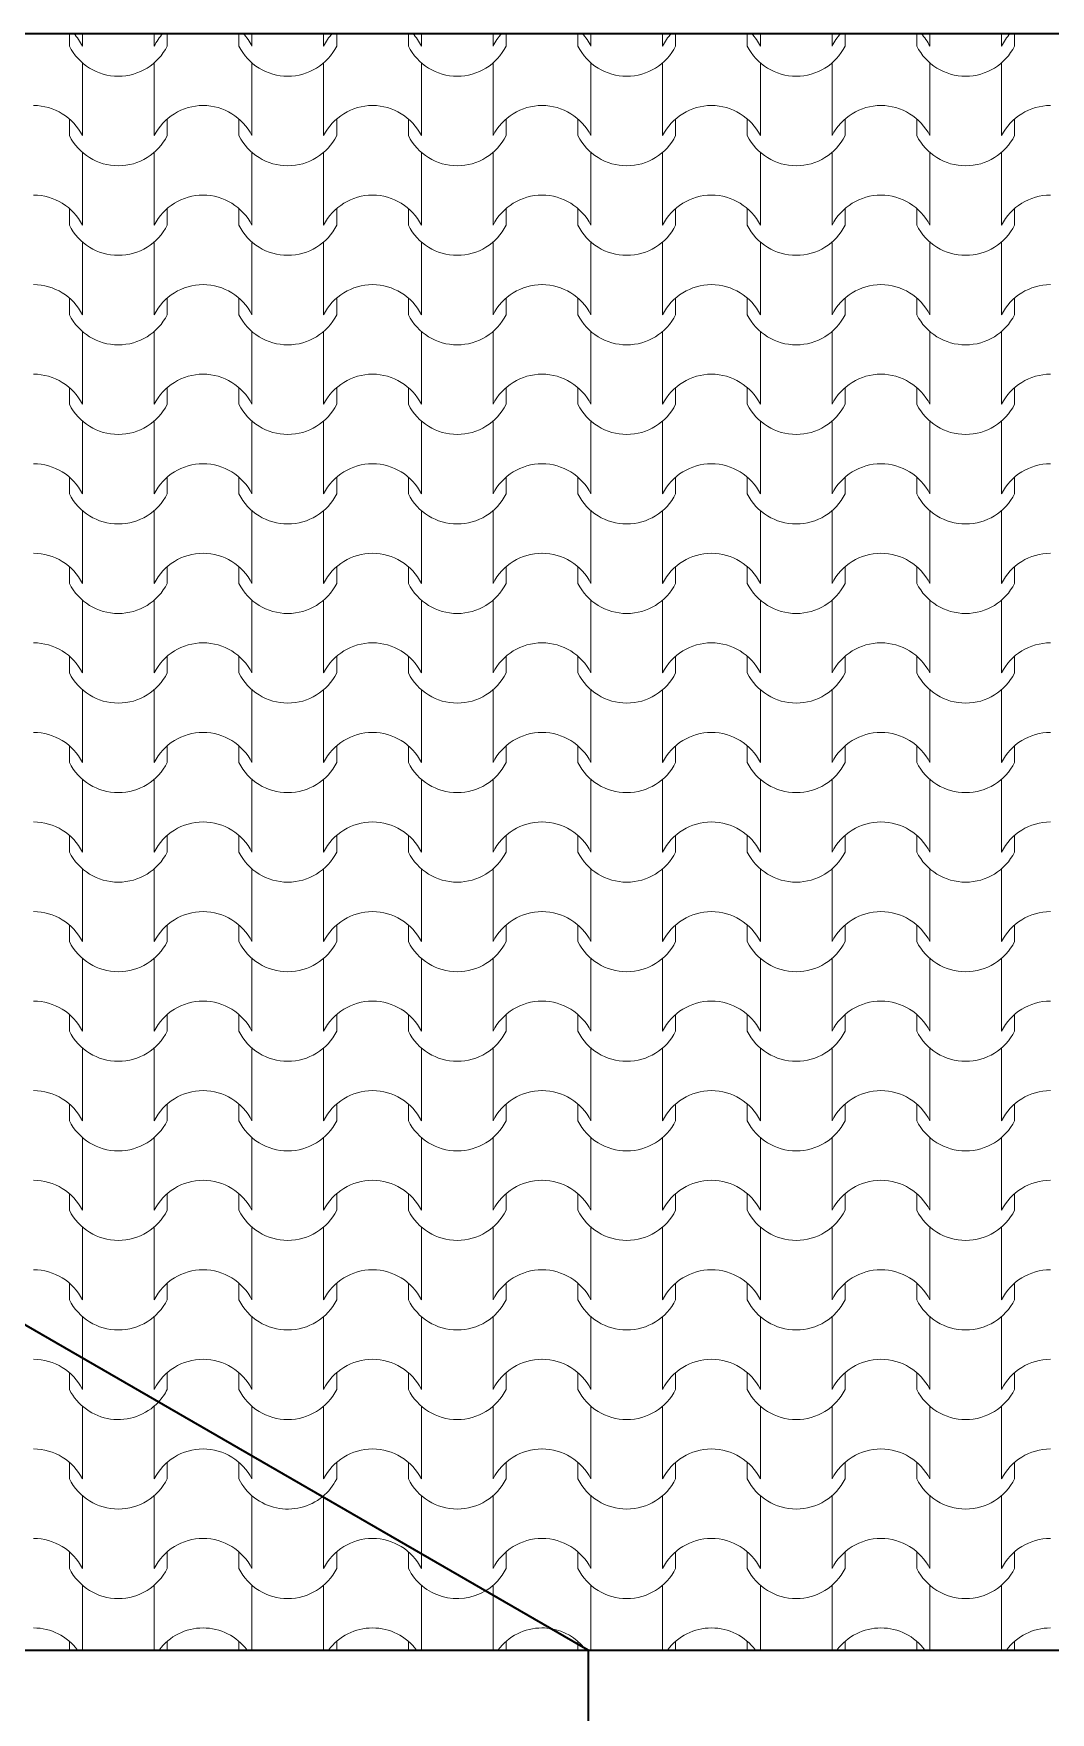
# Model space of a CAD drawing. Header units: millimetres. Extents: x 102766 to 172228, y -127504 to -81044.
# Drawn here: x 112370 to 114076, y -100577 to -97758 of the extents above; entities that cross this region are included whole.
import ezdxf

# ---------------------------------------------------------------- set-up
doc = ezdxf.new("R2010")
doc.units = ezdxf.units.MM
doc.header["$MEASUREMENT"] = 0
doc.layers.add('2D Drafting - General_Pen_No__105', color=7, linetype='Continuous', lineweight=13, true_color=0xcae6ff)
doc.layers.add('2D Drafting - General_Pen_No__82', color=7, linetype='Continuous', lineweight=20, true_color=0xaaaaaa)
doc.layers.add('Shell - Roof_Pen_No__21', color=7, linetype='Continuous', lineweight=35)

# ---------------------------------------------------------------- blocks, each defined once
blk = doc.blocks.new('*X2')
at = {"layer": '2D Drafting - General_Pen_No__82', "linetype": 'Continuous'}
for p, q in [((112451.7, -99982), (112451.7, -100034.5)), ((112429.7, -100006.4), (112429.7, -100034.5)), ((112451.7, -100062.9), (112451.7, -100123.8)), ((112572, -100062.9), (112572, -100123.8)), ((112451.7, -100123.8), (112451.7, -100184.8)), ((112572, -100123.8), (112572, -100184.8)), ((112429.7, -100156.8), (112429.7, -100184.8)), ((112594, -100156.8), (112594, -100184.8)), ((112714.2, -100156.8), (112714.2, -100184.8)), ((112736.2, -100146.3), (112736.2, -100184.8)), ((112451.7, -100213.2), (112451.7, -100274.2)), ((112572, -100213.2), (112572, -100274.2)), ((112736.2, -100213.2), (112736.2, -100274.2)), ((112856.4, -100215.7), (112856.4, -100274.2)), ((112451.7, -100274.2), (112451.7, -100335.1)), ((112572, -100274.2), (112572, -100335.1)), ((112736.2, -100274.2), (112736.2, -100335.1)), ((112856.4, -100274.2), (112856.4, -100335.1)), ((112429.7, -100307.1), (112429.7, -100335.1)), ((112594, -100307.1), (112594, -100335.1)), ((112714.2, -100307.1), (112714.2, -100335.1)), ((112878.4, -100307.1), (112878.4, -100335.1)), ((112998.7, -100307.1), (112998.7, -100335.1)), ((113020.7, -100310.5), (113020.7, -100335.1)), ((112451.7, -100363.5), (112451.7, -100424.5)), ((112572, -100363.5), (112572, -100424.5)), ((112736.2, -100363.5), (112736.2, -100424.5)), ((112856.4, -100363.5), (112856.4, -100424.5)), ((113020.7, -100363.5), (113020.7, -100424.5)), ((113140.9, -100379.9), (113140.9, -100424.5)), ((112451.7, -100424.5), (112451.7, -100472.1)), ((112572, -100424.5), (112572, -100472.1)), ((112736.2, -100424.5), (112736.2, -100472.1)), ((112856.4, -100424.5), (112856.4, -100472.1)), ((113020.7, -100424.5), (113020.7, -100472.1)), ((113140.9, -100424.5), (113140.9, -100472.1)), ((112429.7, -100457.4), (112429.7, -100472.1)), ((112594, -100457.4), (112594, -100472.1)), ((112714.2, -100457.4), (112714.2, -100472.1)), ((112878.4, -100457.4), (112878.4, -100472.1)), ((112998.7, -100457.4), (112998.7, -100472.1)), ((113162.9, -100457.4), (113162.9, -100472.1)), ((113283.2, -100462), (113283.2, -100472.1))]:
    blk.add_line(p, q, dxfattribs=at)
for centre, radius, start, end in [((112369.3, -100076.4), 92.5, 26.9885, 89.8295), ((112511.8, -99993.2), 91.9, 206.7044, 317.1771), ((112369.3, -100226.8), 92.5, 26.9885, 89.8295), ((112654.4, -100226.8), 92.5, 90.1705, 153.0115), ((112653.8, -100226.8), 92.5, 26.9885, 89.8295), ((112511.8, -100143.5), 91.9, 206.7044, 333.2956), ((112796.3, -100143.5), 91.9, 206.7044, 309.3311), ((112369.3, -100377.1), 92.5, 26.9885, 89.8295), ((112654.4, -100377.1), 92.5, 90.1705, 153.0115), ((112653.8, -100377.1), 92.5, 26.9885, 89.8295), ((112938.8, -100377.1), 92.5, 90.1705, 153.0115), ((112938.3, -100377.1), 92.5, 26.9885, 89.8295), ((112511.8, -100293.8), 91.9, 206.7044, 333.2956), ((112796.3, -100293.8), 91.9, 206.7044, 333.2956), ((113080.8, -100293.8), 91.9, 206.7044, 301.0533), ((112369.3, -100527.4), 92.5, 36.7452, 89.8295), ((112654.4, -100527.4), 92.5, 90.1705, 143.2548), ((112653.8, -100527.4), 92.5, 36.7452, 89.8295), ((112938.8, -100527.4), 92.5, 90.1705, 143.2548), ((112938.3, -100527.4), 92.5, 36.7452, 89.8295), ((113223.3, -100527.4), 92.5, 90.1705, 143.2548), ((113222.8, -100527.4), 92.5, 80.097, 89.8295), ((113222.8, -100527.4), 92.5, 36.7452, 39.903)]:
    blk.add_arc(centre, radius, start, end, dxfattribs=at)
blk = doc.blocks.new('Fill_1')
at = {"layer": '2D Drafting - General_Pen_No__105', "linetype": 'Continuous'}
for p, q in [((113300.6, -100472.1), (110450.8, -98826.8)), ((107601, -100472.1), (113300.6, -100472.1))]:
    blk.add_line(p, q, dxfattribs=at)
at = {"layer": '2D Drafting - General_Pen_No__82', "linetype": 'Continuous'}
blk.add_blockref('*X2', (0, 0), dxfattribs=at)
blk = doc.blocks.new('*X4')
at = {"layer": '2D Drafting - General_Pen_No__82', "linetype": 'Continuous'}
for p, q in [((112429.7, -97758.4), (112429.7, -97779.4)), ((112451.7, -97758.4), (112451.7, -97779.4)), ((112572, -97758.4), (112572, -97779.4)), ((112594, -97758.4), (112594, -97779.4)), ((112714.2, -97758.4), (112714.2, -97779.4)), ((112736.2, -97758.4), (112736.2, -97779.4)), ((112856.4, -97758.4), (112856.4, -97779.4)), ((112878.4, -97758.4), (112878.4, -97779.4)), ((112998.7, -97758.4), (112998.7, -97779.4)), ((113020.7, -97758.4), (113020.7, -97779.4)), ((113140.9, -97758.4), (113140.9, -97779.4)), ((113162.9, -97758.4), (113162.9, -97779.4)), ((113283.2, -97758.4), (113283.2, -97779.4)), ((113305.2, -97758.4), (113305.2, -97779.4)), ((113425.4, -97758.4), (113425.4, -97779.4)), ((113447.4, -97758.4), (113447.4, -97779.4)), ((113567.6, -97758.4), (113567.6, -97779.4)), ((113589.6, -97758.4), (113589.6, -97779.4)), ((113709.9, -97758.4), (113709.9, -97779.4)), ((113731.9, -97758.4), (113731.9, -97779.4)), ((113852.1, -97758.4), (113852.1, -97779.4)), ((113874.1, -97758.4), (113874.1, -97779.4)), ((113994.4, -97758.4), (113994.4, -97779.4)), ((114016.4, -97758.4), (114016.4, -97779.4)), ((112451.7, -97807.8), (112451.7, -97868.8)), ((112572, -97807.8), (112572, -97868.8)), ((112736.2, -97807.8), (112736.2, -97868.8)), ((112856.4, -97807.8), (112856.4, -97868.8)), ((113020.7, -97807.8), (113020.7, -97868.8)), ((113140.9, -97807.8), (113140.9, -97868.8)), ((113305.2, -97807.8), (113305.2, -97868.8)), ((113425.4, -97807.8), (113425.4, -97868.8)), ((113589.6, -97807.8), (113589.6, -97868.8)), ((113709.9, -97807.8), (113709.9, -97868.8)), ((113874.1, -97807.8), (113874.1, -97868.8)), ((113994.4, -97807.8), (113994.4, -97868.8)), ((112451.7, -97868.8), (112451.7, -97929.8)), ((112572, -97868.8), (112572, -97929.8)), ((112736.2, -97868.8), (112736.2, -97929.8)), ((112856.4, -97868.8), (112856.4, -97929.8)), ((113020.7, -97868.8), (113020.7, -97929.8)), ((113140.9, -97868.8), (113140.9, -97929.8)), ((113305.2, -97868.8), (113305.2, -97929.8)), ((113425.4, -97868.8), (113425.4, -97929.8)), ((113589.6, -97868.8), (113589.6, -97929.8)), ((113709.9, -97868.8), (113709.9, -97929.8)), ((113874.1, -97868.8), (113874.1, -97929.8)), ((113994.4, -97868.8), (113994.4, -97929.8)), ((112429.7, -97901.7), (112429.7, -97929.8)), ((112594, -97901.7), (112594, -97929.8)), ((112714.2, -97901.7), (112714.2, -97929.8)), ((112878.4, -97901.7), (112878.4, -97929.8)), ((112998.7, -97901.7), (112998.7, -97929.8)), ((113162.9, -97901.7), (113162.9, -97929.8)), ((113283.2, -97901.7), (113283.2, -97929.8)), ((113447.4, -97901.7), (113447.4, -97929.8)), ((113567.6, -97901.7), (113567.6, -97929.8)), ((113731.9, -97901.7), (113731.9, -97929.8)), ((113852.1, -97901.7), (113852.1, -97929.8)), ((114016.4, -97901.7), (114016.4, -97929.8)), ((112451.7, -97958.2), (112451.7, -98019.1)), ((112572, -97958.2), (112572, -98019.1)), ((112736.2, -97958.2), (112736.2, -98019.1)), ((112856.4, -97958.2), (112856.4, -98019.1)), ((113020.7, -97958.2), (113020.7, -98019.1)), ((113140.9, -97958.2), (113140.9, -98019.1)), ((113305.2, -97958.2), (113305.2, -98019.1)), ((113425.4, -97958.2), (113425.4, -98019.1)), ((113589.6, -97958.2), (113589.6, -98019.1)), ((113709.9, -97958.2), (113709.9, -98019.1)), ((113874.1, -97958.2), (113874.1, -98019.1)), ((113994.4, -97958.2), (113994.4, -98019.1)), ((112451.7, -98019.1), (112451.7, -98080.1)), ((112572, -98019.1), (112572, -98080.1)), ((112736.2, -98019.1), (112736.2, -98080.1)), ((112856.4, -98019.1), (112856.4, -98080.1)), ((113020.7, -98019.1), (113020.7, -98080.1)), ((113140.9, -98019.1), (113140.9, -98080.1)), ((113305.2, -98019.1), (113305.2, -98080.1)), ((113425.4, -98019.1), (113425.4, -98080.1)), ((113589.6, -98019.1), (113589.6, -98080.1)), ((113709.9, -98019.1), (113709.9, -98080.1)), ((113874.1, -98019.1), (113874.1, -98080.1)), ((113994.4, -98019.1), (113994.4, -98080.1)), ((112429.7, -98052.1), (112429.7, -98080.1)), ((112594, -98052.1), (112594, -98080.1)), ((112714.2, -98052.1), (112714.2, -98080.1)), ((112878.4, -98052.1), (112878.4, -98080.1)), ((112998.7, -98052.1), (112998.7, -98080.1)), ((113162.9, -98052.1), (113162.9, -98080.1)), ((113283.2, -98052.1), (113283.2, -98080.1)), ((113447.4, -98052.1), (113447.4, -98080.1)), ((113567.6, -98052.1), (113567.6, -98080.1)), ((113731.9, -98052.1), (113731.9, -98080.1)), ((113852.1, -98052.1), (113852.1, -98080.1)), ((114016.4, -98052.1), (114016.4, -98080.1)), ((112451.7, -98108.5), (112451.7, -98169.5)), ((112572, -98108.5), (112572, -98169.5)), ((112736.2, -98108.5), (112736.2, -98169.5)), ((112856.4, -98108.5), (112856.4, -98169.5)), ((113020.7, -98108.5), (113020.7, -98169.5)), ((113140.9, -98108.5), (113140.9, -98169.5)), ((113305.2, -98108.5), (113305.2, -98169.5)), ((113425.4, -98108.5), (113425.4, -98169.5)), ((113589.6, -98108.5), (113589.6, -98169.5)), ((113709.9, -98108.5), (113709.9, -98169.5)), ((113874.1, -98108.5), (113874.1, -98169.5)), ((113994.4, -98108.5), (113994.4, -98169.5)), ((112451.7, -98169.5), (112451.7, -98230.4)), ((112572, -98169.5), (112572, -98230.4)), ((112736.2, -98169.5), (112736.2, -98230.4)), ((112856.4, -98169.5), (112856.4, -98230.4)), ((113020.7, -98169.5), (113020.7, -98230.4)), ((113140.9, -98169.5), (113140.9, -98230.4)), ((113305.2, -98169.5), (113305.2, -98230.4)), ((113425.4, -98169.5), (113425.4, -98230.4)), ((113589.6, -98169.5), (113589.6, -98230.4)), ((113709.9, -98169.5), (113709.9, -98230.4)), ((113874.1, -98169.5), (113874.1, -98230.4)), ((113994.4, -98169.5), (113994.4, -98230.4)), ((112429.7, -98202.4), (112429.7, -98230.4)), ((112594, -98202.4), (112594, -98230.4)), ((112714.2, -98202.4), (112714.2, -98230.4)), ((112878.4, -98202.4), (112878.4, -98230.4)), ((112998.7, -98202.4), (112998.7, -98230.4)), ((113162.9, -98202.4), (113162.9, -98230.4)), ((113283.2, -98202.4), (113283.2, -98230.4)), ((113447.4, -98202.4), (113447.4, -98230.4)), ((113567.6, -98202.4), (113567.6, -98230.4)), ((113731.9, -98202.4), (113731.9, -98230.4)), ((113852.1, -98202.4), (113852.1, -98230.4)), ((114016.4, -98202.4), (114016.4, -98230.4)), ((112451.7, -98258.8), (112451.7, -98319.8)), ((112572, -98258.8), (112572, -98319.8)), ((112736.2, -98258.8), (112736.2, -98319.8)), ((112856.4, -98258.8), (112856.4, -98319.8)), ((113020.7, -98258.8), (113020.7, -98319.8)), ((113140.9, -98258.8), (113140.9, -98319.8)), ((113305.2, -98258.8), (113305.2, -98319.8)), ((113425.4, -98258.8), (113425.4, -98319.8)), ((113589.6, -98258.8), (113589.6, -98319.8)), ((113709.9, -98258.8), (113709.9, -98319.8)), ((113874.1, -98258.8), (113874.1, -98319.8)), ((113994.4, -98258.8), (113994.4, -98319.8)), ((112451.7, -98319.8), (112451.7, -98380.8)), ((112572, -98319.8), (112572, -98380.8)), ((112736.2, -98319.8), (112736.2, -98380.8)), ((112856.4, -98319.8), (112856.4, -98380.8)), ((113020.7, -98319.8), (113020.7, -98380.8)), ((113140.9, -98319.8), (113140.9, -98380.8)), ((113305.2, -98319.8), (113305.2, -98380.8)), ((113425.4, -98319.8), (113425.4, -98380.8)), ((113589.6, -98319.8), (113589.6, -98380.8)), ((113709.9, -98319.8), (113709.9, -98380.8)), ((113874.1, -98319.8), (113874.1, -98380.8)), ((113994.4, -98319.8), (113994.4, -98380.8)), ((112429.7, -98352.7), (112429.7, -98380.8)), ((112594, -98352.7), (112594, -98380.8)), ((112714.2, -98352.7), (112714.2, -98380.8)), ((112878.4, -98352.7), (112878.4, -98380.8)), ((112998.7, -98352.7), (112998.7, -98380.8)), ((113162.9, -98352.7), (113162.9, -98380.8)), ((113283.2, -98352.7), (113283.2, -98380.8)), ((113447.4, -98352.7), (113447.4, -98380.8)), ((113567.6, -98352.7), (113567.6, -98380.8)), ((113731.9, -98352.7), (113731.9, -98380.8)), ((113852.1, -98352.7), (113852.1, -98380.8)), ((114016.4, -98352.7), (114016.4, -98380.8)), ((112451.7, -98409.2), (112451.7, -98470.1)), ((112572, -98409.2), (112572, -98470.1)), ((112736.2, -98409.2), (112736.2, -98470.1)), ((112856.4, -98409.2), (112856.4, -98470.1)), ((113020.7, -98409.2), (113020.7, -98470.1)), ((113140.9, -98409.2), (113140.9, -98470.1)), ((113305.2, -98409.2), (113305.2, -98470.1)), ((113425.4, -98409.2), (113425.4, -98470.1)), ((113589.6, -98409.2), (113589.6, -98470.1)), ((113709.9, -98409.2), (113709.9, -98470.1)), ((113874.1, -98409.2), (113874.1, -98470.1)), ((113994.4, -98409.2), (113994.4, -98470.1)), ((112451.7, -98470.1), (112451.7, -98531.1)), ((112572, -98470.1), (112572, -98531.1)), ((112736.2, -98470.1), (112736.2, -98531.1)), ((112856.4, -98470.1), (112856.4, -98531.1)), ((113020.7, -98470.1), (113020.7, -98531.1)), ((113140.9, -98470.1), (113140.9, -98531.1)), ((113305.2, -98470.1), (113305.2, -98531.1)), ((113425.4, -98470.1), (113425.4, -98531.1)), ((113589.6, -98470.1), (113589.6, -98531.1)), ((113709.9, -98470.1), (113709.9, -98531.1)), ((113874.1, -98470.1), (113874.1, -98531.1)), ((113994.4, -98470.1), (113994.4, -98531.1)), ((112429.7, -98503.1), (112429.7, -98531.1)), ((112594, -98503.1), (112594, -98531.1)), ((112714.2, -98503.1), (112714.2, -98531.1)), ((112878.4, -98503.1), (112878.4, -98531.1)), ((112998.7, -98503.1), (112998.7, -98531.1)), ((113162.9, -98503.1), (113162.9, -98531.1)), ((113283.2, -98503.1), (113283.2, -98531.1)), ((113447.4, -98503.1), (113447.4, -98531.1)), ((113567.6, -98503.1), (113567.6, -98531.1)), ((113731.9, -98503.1), (113731.9, -98531.1)), ((113852.1, -98503.1), (113852.1, -98531.1)), ((114016.4, -98503.1), (114016.4, -98531.1)), ((112451.7, -98559.5), (112451.7, -98620.5)), ((112572, -98559.5), (112572, -98620.5)), ((112736.2, -98559.5), (112736.2, -98620.5)), ((112856.4, -98559.5), (112856.4, -98620.5)), ((113020.7, -98559.5), (113020.7, -98620.5)), ((113140.9, -98559.5), (113140.9, -98620.5)), ((113305.2, -98559.5), (113305.2, -98620.5)), ((113425.4, -98559.5), (113425.4, -98620.5)), ((113589.6, -98559.5), (113589.6, -98620.5)), ((113709.9, -98559.5), (113709.9, -98620.5)), ((113874.1, -98559.5), (113874.1, -98620.5)), ((113994.4, -98559.5), (113994.4, -98620.5)), ((112451.7, -98620.5), (112451.7, -98681.4)), ((112572, -98620.5), (112572, -98681.4)), ((112736.2, -98620.5), (112736.2, -98681.4)), ((112856.4, -98620.5), (112856.4, -98681.4)), ((113020.7, -98620.5), (113020.7, -98681.4)), ((113140.9, -98620.5), (113140.9, -98681.4)), ((113305.2, -98620.5), (113305.2, -98681.4)), ((113425.4, -98620.5), (113425.4, -98681.4)), ((113589.6, -98620.5), (113589.6, -98681.4)), ((113709.9, -98620.5), (113709.9, -98681.4)), ((113874.1, -98620.5), (113874.1, -98681.4)), ((113994.4, -98620.5), (113994.4, -98681.4)), ((112429.7, -98653.4), (112429.7, -98681.4)), ((112594, -98653.4), (112594, -98681.4)), ((112714.2, -98653.4), (112714.2, -98681.4)), ((112878.4, -98653.4), (112878.4, -98681.4)), ((112998.7, -98653.4), (112998.7, -98681.4)), ((113162.9, -98653.4), (113162.9, -98681.4)), ((113283.2, -98653.4), (113283.2, -98681.4)), ((113447.4, -98653.4), (113447.4, -98681.4)), ((113567.6, -98653.4), (113567.6, -98681.4)), ((113731.9, -98653.4), (113731.9, -98681.4)), ((113852.1, -98653.4), (113852.1, -98681.4)), ((114016.4, -98653.4), (114016.4, -98681.4)), ((112451.7, -98709.8), (112451.7, -98770.8)), ((112572, -98709.8), (112572, -98770.8)), ((112736.2, -98709.8), (112736.2, -98770.8)), ((112856.4, -98709.8), (112856.4, -98770.8)), ((113020.7, -98709.8), (113020.7, -98770.8)), ((113140.9, -98709.8), (113140.9, -98770.8)), ((113305.2, -98709.8), (113305.2, -98770.8)), ((113425.4, -98709.8), (113425.4, -98770.8)), ((113589.6, -98709.8), (113589.6, -98770.8)), ((113709.9, -98709.8), (113709.9, -98770.8)), ((113874.1, -98709.8), (113874.1, -98770.8)), ((113994.4, -98709.8), (113994.4, -98770.8)), ((112451.7, -98770.8), (112451.7, -98831.8)), ((112572, -98770.8), (112572, -98831.8)), ((112736.2, -98770.8), (112736.2, -98831.8)), ((112856.4, -98770.8), (112856.4, -98831.8)), ((113020.7, -98770.8), (113020.7, -98831.8)), ((113140.9, -98770.8), (113140.9, -98831.8)), ((113305.2, -98770.8), (113305.2, -98831.8)), ((113425.4, -98770.8), (113425.4, -98831.8)), ((113589.6, -98770.8), (113589.6, -98831.8)), ((113709.9, -98770.8), (113709.9, -98831.8)), ((113874.1, -98770.8), (113874.1, -98831.8)), ((113994.4, -98770.8), (113994.4, -98831.8)), ((112429.7, -98803.8), (112429.7, -98831.8)), ((112594, -98803.8), (112594, -98831.8)), ((112714.2, -98803.8), (112714.2, -98831.8)), ((112878.4, -98803.8), (112878.4, -98831.8)), ((112998.7, -98803.8), (112998.7, -98831.8)), ((113162.9, -98803.8), (113162.9, -98831.8)), ((113283.2, -98803.8), (113283.2, -98831.8)), ((113447.4, -98803.8), (113447.4, -98831.8)), ((113567.6, -98803.8), (113567.6, -98831.8)), ((113731.9, -98803.8), (113731.9, -98831.8)), ((113852.1, -98803.8), (113852.1, -98831.8)), ((114016.4, -98803.8), (114016.4, -98831.8)), ((112451.7, -98860.2), (112451.7, -98921.1)), ((112572, -98860.2), (112572, -98921.1)), ((112736.2, -98860.2), (112736.2, -98921.1)), ((112856.4, -98860.2), (112856.4, -98921.1)), ((113020.7, -98860.2), (113020.7, -98921.1)), ((113140.9, -98860.2), (113140.9, -98921.1)), ((113305.2, -98860.2), (113305.2, -98921.1)), ((113425.4, -98860.2), (113425.4, -98921.1)), ((113589.6, -98860.2), (113589.6, -98921.1)), ((113709.9, -98860.2), (113709.9, -98921.1)), ((113874.1, -98860.2), (113874.1, -98921.1)), ((113994.4, -98860.2), (113994.4, -98921.1)), ((112451.7, -98921.1), (112451.7, -98982.1)), ((112572, -98921.1), (112572, -98982.1)), ((112736.2, -98921.1), (112736.2, -98982.1)), ((112856.4, -98921.1), (112856.4, -98982.1)), ((113020.7, -98921.1), (113020.7, -98982.1)), ((113140.9, -98921.1), (113140.9, -98982.1)), ((113305.2, -98921.1), (113305.2, -98982.1)), ((113425.4, -98921.1), (113425.4, -98982.1)), ((113589.6, -98921.1), (113589.6, -98982.1)), ((113709.9, -98921.1), (113709.9, -98982.1)), ((113874.1, -98921.1), (113874.1, -98982.1)), ((113994.4, -98921.1), (113994.4, -98982.1)), ((112429.7, -98954.1), (112429.7, -98982.1)), ((112594, -98954.1), (112594, -98982.1)), ((112714.2, -98954.1), (112714.2, -98982.1)), ((112878.4, -98954.1), (112878.4, -98982.1)), ((112998.7, -98954.1), (112998.7, -98982.1)), ((113162.9, -98954.1), (113162.9, -98982.1)), ((113283.2, -98954.1), (113283.2, -98982.1)), ((113447.4, -98954.1), (113447.4, -98982.1)), ((113567.6, -98954.1), (113567.6, -98982.1)), ((113731.9, -98954.1), (113731.9, -98982.1)), ((113852.1, -98954.1), (113852.1, -98982.1)), ((114016.4, -98954.1), (114016.4, -98982.1)), ((112451.7, -99010.5), (112451.7, -99071.5)), ((112572, -99010.5), (112572, -99071.5)), ((112736.2, -99010.5), (112736.2, -99071.5)), ((112856.4, -99010.5), (112856.4, -99071.5)), ((113020.7, -99010.5), (113020.7, -99071.5)), ((113140.9, -99010.5), (113140.9, -99071.5)), ((113305.2, -99010.5), (113305.2, -99071.5)), ((113425.4, -99010.5), (113425.4, -99071.5)), ((113589.6, -99010.5), (113589.6, -99071.5)), ((113709.9, -99010.5), (113709.9, -99071.5)), ((113874.1, -99010.5), (113874.1, -99071.5)), ((113994.4, -99010.5), (113994.4, -99071.5)), ((112451.7, -99071.5), (112451.7, -99132.5)), ((112572, -99071.5), (112572, -99132.5)), ((112736.2, -99071.5), (112736.2, -99132.5)), ((112856.4, -99071.5), (112856.4, -99132.5)), ((113020.7, -99071.5), (113020.7, -99132.5)), ((113140.9, -99071.5), (113140.9, -99132.5)), ((113305.2, -99071.5), (113305.2, -99132.5)), ((113425.4, -99071.5), (113425.4, -99132.5)), ((113589.6, -99071.5), (113589.6, -99132.5)), ((113709.9, -99071.5), (113709.9, -99132.5)), ((113874.1, -99071.5), (113874.1, -99132.5)), ((113994.4, -99071.5), (113994.4, -99132.5)), ((112429.7, -99104.4), (112429.7, -99132.5)), ((112594, -99104.4), (112594, -99132.5)), ((112714.2, -99104.4), (112714.2, -99132.5)), ((112878.4, -99104.4), (112878.4, -99132.5)), ((112998.7, -99104.4), (112998.7, -99132.5)), ((113162.9, -99104.4), (113162.9, -99132.5)), ((113283.2, -99104.4), (113283.2, -99132.5)), ((113447.4, -99104.4), (113447.4, -99132.5)), ((113567.6, -99104.4), (113567.6, -99132.5)), ((113731.9, -99104.4), (113731.9, -99132.5)), ((113852.1, -99104.4), (113852.1, -99132.5)), ((114016.4, -99104.4), (114016.4, -99132.5)), ((112451.7, -99160.9), (112451.7, -99221.8)), ((112572, -99160.9), (112572, -99221.8)), ((112736.2, -99160.9), (112736.2, -99221.8)), ((112856.4, -99160.9), (112856.4, -99221.8)), ((113020.7, -99160.9), (113020.7, -99221.8)), ((113140.9, -99160.9), (113140.9, -99221.8)), ((113305.2, -99160.9), (113305.2, -99221.8)), ((113425.4, -99160.9), (113425.4, -99221.8)), ((113589.6, -99160.9), (113589.6, -99221.8)), ((113709.9, -99160.9), (113709.9, -99221.8)), ((113874.1, -99160.9), (113874.1, -99221.8)), ((113994.4, -99160.9), (113994.4, -99221.8)), ((112451.7, -99221.8), (112451.7, -99282.8)), ((112572, -99221.8), (112572, -99282.8)), ((112736.2, -99221.8), (112736.2, -99282.8)), ((112856.4, -99221.8), (112856.4, -99282.8)), ((113020.7, -99221.8), (113020.7, -99282.8)), ((113140.9, -99221.8), (113140.9, -99282.8)), ((113305.2, -99221.8), (113305.2, -99282.8)), ((113425.4, -99221.8), (113425.4, -99282.8)), ((113589.6, -99221.8), (113589.6, -99282.8)), ((113709.9, -99221.8), (113709.9, -99282.8)), ((113874.1, -99221.8), (113874.1, -99282.8)), ((113994.4, -99221.8), (113994.4, -99282.8)), ((112429.7, -99254.8), (112429.7, -99282.8)), ((112594, -99254.8), (112594, -99282.8)), ((112714.2, -99254.8), (112714.2, -99282.8)), ((112878.4, -99254.8), (112878.4, -99282.8)), ((112998.7, -99254.8), (112998.7, -99282.8)), ((113162.9, -99254.8), (113162.9, -99282.8)), ((113283.2, -99254.8), (113283.2, -99282.8)), ((113447.4, -99254.8), (113447.4, -99282.8)), ((113567.6, -99254.8), (113567.6, -99282.8)), ((113731.9, -99254.8), (113731.9, -99282.8)), ((113852.1, -99254.8), (113852.1, -99282.8)), ((114016.4, -99254.8), (114016.4, -99282.8)), ((112451.7, -99311.2), (112451.7, -99372.2)), ((112572, -99311.2), (112572, -99372.2)), ((112736.2, -99311.2), (112736.2, -99372.2)), ((112856.4, -99311.2), (112856.4, -99372.2)), ((113020.7, -99311.2), (113020.7, -99372.2)), ((113140.9, -99311.2), (113140.9, -99372.2)), ((113305.2, -99311.2), (113305.2, -99372.2)), ((113425.4, -99311.2), (113425.4, -99372.2)), ((113589.6, -99311.2), (113589.6, -99372.2)), ((113709.9, -99311.2), (113709.9, -99372.2)), ((113874.1, -99311.2), (113874.1, -99372.2)), ((113994.4, -99311.2), (113994.4, -99372.2)), ((112451.7, -99372.2), (112451.7, -99433.1)), ((112572, -99372.2), (112572, -99433.1)), ((112736.2, -99372.2), (112736.2, -99433.1)), ((112856.4, -99372.2), (112856.4, -99433.1)), ((113020.7, -99372.2), (113020.7, -99433.1)), ((113140.9, -99372.2), (113140.9, -99433.1)), ((113305.2, -99372.2), (113305.2, -99433.1)), ((113425.4, -99372.2), (113425.4, -99433.1)), ((113589.6, -99372.2), (113589.6, -99433.1)), ((113709.9, -99372.2), (113709.9, -99433.1)), ((113874.1, -99372.2), (113874.1, -99433.1)), ((113994.4, -99372.2), (113994.4, -99433.1)), ((112429.7, -99405.1), (112429.7, -99433.1)), ((112594, -99405.1), (112594, -99433.1)), ((112714.2, -99405.1), (112714.2, -99433.1)), ((112878.4, -99405.1), (112878.4, -99433.1)), ((112998.7, -99405.1), (112998.7, -99433.1)), ((113162.9, -99405.1), (113162.9, -99433.1)), ((113283.2, -99405.1), (113283.2, -99433.1)), ((113447.4, -99405.1), (113447.4, -99433.1)), ((113567.6, -99405.1), (113567.6, -99433.1)), ((113731.9, -99405.1), (113731.9, -99433.1)), ((113852.1, -99405.1), (113852.1, -99433.1)), ((114016.4, -99405.1), (114016.4, -99433.1)), ((112451.7, -99461.5), (112451.7, -99522.5)), ((112572, -99461.5), (112572, -99522.5)), ((112736.2, -99461.5), (112736.2, -99522.5)), ((112856.4, -99461.5), (112856.4, -99522.5)), ((113020.7, -99461.5), (113020.7, -99522.5)), ((113140.9, -99461.5), (113140.9, -99522.5)), ((113305.2, -99461.5), (113305.2, -99522.5)), ((113425.4, -99461.5), (113425.4, -99522.5)), ((113589.6, -99461.5), (113589.6, -99522.5)), ((113709.9, -99461.5), (113709.9, -99522.5)), ((113874.1, -99461.5), (113874.1, -99522.5)), ((113994.4, -99461.5), (113994.4, -99522.5)), ((112451.7, -99522.5), (112451.7, -99583.5)), ((112572, -99522.5), (112572, -99583.5)), ((112736.2, -99522.5), (112736.2, -99583.5)), ((112856.4, -99522.5), (112856.4, -99583.5)), ((113020.7, -99522.5), (113020.7, -99583.5)), ((113140.9, -99522.5), (113140.9, -99583.5)), ((113305.2, -99522.5), (113305.2, -99583.5)), ((113425.4, -99522.5), (113425.4, -99583.5)), ((113589.6, -99522.5), (113589.6, -99583.5)), ((113709.9, -99522.5), (113709.9, -99583.5)), ((113874.1, -99522.5), (113874.1, -99583.5)), ((113994.4, -99522.5), (113994.4, -99583.5)), ((112429.7, -99555.4), (112429.7, -99583.5)), ((112594, -99555.4), (112594, -99583.5)), ((112714.2, -99555.4), (112714.2, -99583.5)), ((112878.4, -99555.4), (112878.4, -99583.5)), ((112998.7, -99555.4), (112998.7, -99583.5)), ((113162.9, -99555.4), (113162.9, -99583.5)), ((113283.2, -99555.4), (113283.2, -99583.5)), ((113447.4, -99555.4), (113447.4, -99583.5)), ((113567.6, -99555.4), (113567.6, -99583.5)), ((113731.9, -99555.4), (113731.9, -99583.5)), ((113852.1, -99555.4), (113852.1, -99583.5)), ((114016.4, -99555.4), (114016.4, -99583.5)), ((112451.7, -99611.9), (112451.7, -99672.8)), ((112572, -99611.9), (112572, -99672.8)), ((112736.2, -99611.9), (112736.2, -99672.8)), ((112856.4, -99611.9), (112856.4, -99672.8)), ((113020.7, -99611.9), (113020.7, -99672.8)), ((113140.9, -99611.9), (113140.9, -99672.8)), ((113305.2, -99611.9), (113305.2, -99672.8)), ((113425.4, -99611.9), (113425.4, -99672.8)), ((113589.6, -99611.9), (113589.6, -99672.8)), ((113709.9, -99611.9), (113709.9, -99672.8)), ((113874.1, -99611.9), (113874.1, -99672.8)), ((113994.4, -99611.9), (113994.4, -99672.8)), ((112451.7, -99672.8), (112451.7, -99733.8)), ((112572, -99672.8), (112572, -99733.8)), ((112736.2, -99672.8), (112736.2, -99733.8)), ((112856.4, -99672.8), (112856.4, -99733.8)), ((113020.7, -99672.8), (113020.7, -99733.8)), ((113140.9, -99672.8), (113140.9, -99733.8)), ((113305.2, -99672.8), (113305.2, -99733.8)), ((113425.4, -99672.8), (113425.4, -99733.8)), ((113589.6, -99672.8), (113589.6, -99733.8)), ((113709.9, -99672.8), (113709.9, -99733.8)), ((113874.1, -99672.8), (113874.1, -99733.8)), ((113994.4, -99672.8), (113994.4, -99733.8)), ((112429.7, -99705.8), (112429.7, -99733.8)), ((112594, -99705.8), (112594, -99733.8)), ((112714.2, -99705.8), (112714.2, -99733.8)), ((112878.4, -99705.8), (112878.4, -99733.8)), ((112998.7, -99705.8), (112998.7, -99733.8)), ((113162.9, -99705.8), (113162.9, -99733.8)), ((113283.2, -99705.8), (113283.2, -99733.8)), ((113447.4, -99705.8), (113447.4, -99733.8)), ((113567.6, -99705.8), (113567.6, -99733.8)), ((113731.9, -99705.8), (113731.9, -99733.8)), ((113852.1, -99705.8), (113852.1, -99733.8)), ((114016.4, -99705.8), (114016.4, -99733.8)), ((112451.7, -99762.2), (112451.7, -99823.2)), ((112572, -99762.2), (112572, -99823.2)), ((112736.2, -99762.2), (112736.2, -99823.2)), ((112856.4, -99762.2), (112856.4, -99823.2)), ((113020.7, -99762.2), (113020.7, -99823.2)), ((113140.9, -99762.2), (113140.9, -99823.2)), ((113305.2, -99762.2), (113305.2, -99823.2)), ((113425.4, -99762.2), (113425.4, -99823.2)), ((113589.6, -99762.2), (113589.6, -99823.2)), ((113709.9, -99762.2), (113709.9, -99823.2)), ((113874.1, -99762.2), (113874.1, -99823.2)), ((113994.4, -99762.2), (113994.4, -99823.2)), ((112451.7, -99823.2), (112451.7, -99884.1)), ((112572, -99823.2), (112572, -99884.1)), ((112736.2, -99823.2), (112736.2, -99884.1)), ((112856.4, -99823.2), (112856.4, -99884.1)), ((113020.7, -99823.2), (113020.7, -99884.1)), ((113140.9, -99823.2), (113140.9, -99884.1)), ((113305.2, -99823.2), (113305.2, -99884.1)), ((113425.4, -99823.2), (113425.4, -99884.1)), ((113589.6, -99823.2), (113589.6, -99884.1)), ((113709.9, -99823.2), (113709.9, -99884.1)), ((113874.1, -99823.2), (113874.1, -99884.1)), ((113994.4, -99823.2), (113994.4, -99884.1)), ((112429.7, -99856.1), (112429.7, -99884.1)), ((112594, -99856.1), (112594, -99884.1)), ((112714.2, -99856.1), (112714.2, -99884.1)), ((112878.4, -99856.1), (112878.4, -99884.1)), ((112998.7, -99856.1), (112998.7, -99884.1)), ((113162.9, -99856.1), (113162.9, -99884.1)), ((113283.2, -99856.1), (113283.2, -99884.1)), ((113447.4, -99856.1), (113447.4, -99884.1)), ((113567.6, -99856.1), (113567.6, -99884.1)), ((113731.9, -99856.1), (113731.9, -99884.1)), ((113852.1, -99856.1), (113852.1, -99884.1)), ((114016.4, -99856.1), (114016.4, -99884.1)), ((112451.7, -99912.5), (112451.7, -99973.5)), ((112572, -99912.5), (112572, -99973.5)), ((112736.2, -99912.5), (112736.2, -99973.5)), ((112856.4, -99912.5), (112856.4, -99973.5)), ((113020.7, -99912.5), (113020.7, -99973.5)), ((113140.9, -99912.5), (113140.9, -99973.5)), ((113305.2, -99912.5), (113305.2, -99973.5)), ((113425.4, -99912.5), (113425.4, -99973.5)), ((113589.6, -99912.5), (113589.6, -99973.5)), ((113709.9, -99912.5), (113709.9, -99973.5)), ((113874.1, -99912.5), (113874.1, -99973.5)), ((113994.4, -99912.5), (113994.4, -99973.5)), ((112451.7, -99973.5), (112451.7, -99982)), ((112572, -99973.5), (112572, -100034.5)), ((112736.2, -99973.5), (112736.2, -100034.5)), ((112856.4, -99973.5), (112856.4, -100034.5)), ((113020.7, -99973.5), (113020.7, -100034.5)), ((113140.9, -99973.5), (113140.9, -100034.5)), ((113305.2, -99973.5), (113305.2, -100034.5)), ((113425.4, -99973.5), (113425.4, -100034.5)), ((113589.6, -99973.5), (113589.6, -100034.5)), ((113709.9, -99973.5), (113709.9, -100034.5)), ((113874.1, -99973.5), (113874.1, -100034.5)), ((113994.4, -99973.5), (113994.4, -100034.5)), ((112594, -100006.4), (112594, -100034.5)), ((112714.2, -100006.4), (112714.2, -100034.5)), ((112878.4, -100006.4), (112878.4, -100034.5)), ((112998.7, -100006.4), (112998.7, -100034.5)), ((113162.9, -100006.4), (113162.9, -100034.5)), ((113283.2, -100006.4), (113283.2, -100034.5)), ((113447.4, -100006.4), (113447.4, -100034.5)), ((113567.6, -100006.4), (113567.6, -100034.5)), ((113731.9, -100006.4), (113731.9, -100034.5)), ((113852.1, -100006.4), (113852.1, -100034.5)), ((114016.4, -100006.4), (114016.4, -100034.5)), ((112736.2, -100062.9), (112736.2, -100123.8)), ((112856.4, -100062.9), (112856.4, -100123.8)), ((113020.7, -100062.9), (113020.7, -100123.8)), ((113140.9, -100062.9), (113140.9, -100123.8)), ((113305.2, -100062.9), (113305.2, -100123.8)), ((113425.4, -100062.9), (113425.4, -100123.8)), ((113589.6, -100062.9), (113589.6, -100123.8)), ((113709.9, -100062.9), (113709.9, -100123.8)), ((113874.1, -100062.9), (113874.1, -100123.8)), ((113994.4, -100062.9), (113994.4, -100123.8)), ((112736.2, -100123.8), (112736.2, -100146.3)), ((112856.4, -100123.8), (112856.4, -100184.8)), ((113020.7, -100123.8), (113020.7, -100184.8)), ((113140.9, -100123.8), (113140.9, -100184.8)), ((113305.2, -100123.8), (113305.2, -100184.8)), ((113425.4, -100123.8), (113425.4, -100184.8)), ((113589.6, -100123.8), (113589.6, -100184.8)), ((113709.9, -100123.8), (113709.9, -100184.8)), ((113874.1, -100123.8), (113874.1, -100184.8)), ((113994.4, -100123.8), (113994.4, -100184.8)), ((112878.4, -100156.8), (112878.4, -100184.8)), ((112998.7, -100156.8), (112998.7, -100184.8)), ((113162.9, -100156.8), (113162.9, -100184.8)), ((113283.2, -100156.8), (113283.2, -100184.8)), ((113447.4, -100156.8), (113447.4, -100184.8)), ((113567.6, -100156.8), (113567.6, -100184.8)), ((113731.9, -100156.8), (113731.9, -100184.8)), ((113852.1, -100156.8), (113852.1, -100184.8)), ((114016.4, -100156.8), (114016.4, -100184.8)), ((112856.4, -100213.2), (112856.4, -100215.7)), ((113020.7, -100213.2), (113020.7, -100274.2)), ((113140.9, -100213.2), (113140.9, -100274.2)), ((113305.2, -100213.2), (113305.2, -100274.2)), ((113425.4, -100213.2), (113425.4, -100274.2)), ((113589.6, -100213.2), (113589.6, -100274.2)), ((113709.9, -100213.2), (113709.9, -100274.2)), ((113874.1, -100213.2), (113874.1, -100274.2)), ((113994.4, -100213.2), (113994.4, -100274.2)), ((113020.7, -100274.2), (113020.7, -100310.5)), ((113140.9, -100274.2), (113140.9, -100335.1)), ((113305.2, -100274.2), (113305.2, -100335.1)), ((113425.4, -100274.2), (113425.4, -100335.1)), ((113589.6, -100274.2), (113589.6, -100335.1)), ((113709.9, -100274.2), (113709.9, -100335.1)), ((113874.1, -100274.2), (113874.1, -100335.1)), ((113994.4, -100274.2), (113994.4, -100335.1)), ((113162.9, -100307.1), (113162.9, -100335.1)), ((113283.2, -100307.1), (113283.2, -100335.1)), ((113447.4, -100307.1), (113447.4, -100335.1)), ((113567.6, -100307.1), (113567.6, -100335.1)), ((113731.9, -100307.1), (113731.9, -100335.1)), ((113852.1, -100307.1), (113852.1, -100335.1)), ((114016.4, -100307.1), (114016.4, -100335.1)), ((113140.9, -100363.5), (113140.9, -100379.9)), ((113305.2, -100363.5), (113305.2, -100424.5)), ((113425.4, -100363.5), (113425.4, -100424.5)), ((113589.6, -100363.5), (113589.6, -100424.5)), ((113709.9, -100363.5), (113709.9, -100424.5)), ((113874.1, -100363.5), (113874.1, -100424.5)), ((113994.4, -100363.5), (113994.4, -100424.5)), ((113305.2, -100424.5), (113305.2, -100472.1)), ((113425.4, -100424.5), (113425.4, -100472.1)), ((113589.6, -100424.5), (113589.6, -100472.1)), ((113709.9, -100424.5), (113709.9, -100472.1)), ((113874.1, -100424.5), (113874.1, -100472.1)), ((113994.4, -100424.5), (113994.4, -100472.1)), ((113283.2, -100457.4), (113283.2, -100462)), ((113447.4, -100457.4), (113447.4, -100472.1)), ((113567.6, -100457.4), (113567.6, -100472.1)), ((113731.9, -100457.4), (113731.9, -100472.1)), ((113852.1, -100457.4), (113852.1, -100472.1)), ((114016.4, -100457.4), (114016.4, -100472.1))]:
    blk.add_line(p, q, dxfattribs=at)
for centre, radius, start, end in [((112369.3, -97821.4), 92.5, 26.9885, 42.9115), ((112654.4, -97821.4), 92.5, 137.0885, 153.0115), ((112653.8, -97821.4), 92.5, 26.9885, 42.9115), ((112938.8, -97821.4), 92.5, 137.0885, 153.0115), ((112938.3, -97821.4), 92.5, 26.9885, 42.9115), ((113223.3, -97821.4), 92.5, 137.0885, 153.0115), ((113222.8, -97821.4), 92.5, 26.9885, 42.9115), ((113507.8, -97821.4), 92.5, 137.0885, 153.0115), ((113507.2, -97821.4), 92.5, 26.9885, 42.9115), ((113792.3, -97821.4), 92.5, 137.0885, 153.0115), ((113791.7, -97821.4), 92.5, 26.9885, 42.9115), ((114076.8, -97821.4), 92.5, 137.0885, 153.0115), ((112511.8, -97738.1), 91.9, 206.7044, 333.2956), ((112796.3, -97738.1), 91.9, 206.7044, 333.2956), ((113080.8, -97738.1), 91.9, 206.7044, 333.2956), ((113365.3, -97738.1), 91.9, 206.7044, 333.2956), ((113649.8, -97738.1), 91.9, 206.7044, 333.2956), ((113934.2, -97738.1), 91.9, 206.7044, 333.2956), ((112369.3, -97971.7), 92.5, 26.9885, 89.8295), ((112654.4, -97971.7), 92.5, 90.1705, 153.0115), ((112653.8, -97971.7), 92.5, 26.9885, 89.8295), ((112938.8, -97971.7), 92.5, 90.1705, 153.0115), ((112938.3, -97971.7), 92.5, 26.9885, 89.8295), ((113223.3, -97971.7), 92.5, 90.1705, 153.0115), ((113222.8, -97971.7), 92.5, 26.9885, 89.8295), ((113507.8, -97971.7), 92.5, 90.1705, 153.0115), ((113507.2, -97971.7), 92.5, 26.9885, 89.8295), ((113792.3, -97971.7), 92.5, 90.1705, 153.0115), ((113791.7, -97971.7), 92.5, 26.9885, 89.8295), ((114076.8, -97971.7), 92.5, 90.1705, 153.0115), ((112511.8, -97888.5), 91.9, 206.7044, 333.2956), ((112796.3, -97888.5), 91.9, 206.7044, 333.2956), ((113080.8, -97888.5), 91.9, 206.7044, 333.2956), ((113365.3, -97888.5), 91.9, 206.7044, 333.2956), ((113649.8, -97888.5), 91.9, 206.7044, 333.2956), ((113934.2, -97888.5), 91.9, 206.7044, 333.2956), ((112369.3, -98122.1), 92.5, 26.9885, 89.8295), ((112654.4, -98122.1), 92.5, 90.1705, 153.0115), ((112653.8, -98122.1), 92.5, 26.9885, 89.8295), ((112938.8, -98122.1), 92.5, 90.1705, 153.0115), ((112938.3, -98122.1), 92.5, 26.9885, 89.8295), ((113223.3, -98122.1), 92.5, 90.1705, 153.0115), ((113222.8, -98122.1), 92.5, 26.9885, 89.8295), ((113507.8, -98122.1), 92.5, 90.1705, 153.0115), ((113507.2, -98122.1), 92.5, 26.9885, 89.8295), ((113792.3, -98122.1), 92.5, 90.1705, 153.0115), ((113791.7, -98122.1), 92.5, 26.9885, 89.8295), ((114076.8, -98122.1), 92.5, 90.1705, 153.0115), ((112511.8, -98038.8), 91.9, 206.7044, 333.2956), ((112796.3, -98038.8), 91.9, 206.7044, 333.2956), ((113080.8, -98038.8), 91.9, 206.7044, 333.2956), ((113365.3, -98038.8), 91.9, 206.7044, 333.2956), ((113649.8, -98038.8), 91.9, 206.7044, 333.2956), ((113934.2, -98038.8), 91.9, 206.7044, 333.2956), ((112369.3, -98272.4), 92.5, 26.9885, 89.8295), ((112654.4, -98272.4), 92.5, 90.1705, 153.0115), ((112653.8, -98272.4), 92.5, 26.9885, 89.8295), ((112938.8, -98272.4), 92.5, 90.1705, 153.0115), ((112938.3, -98272.4), 92.5, 26.9885, 89.8295), ((113223.3, -98272.4), 92.5, 90.1705, 153.0115), ((113222.8, -98272.4), 92.5, 26.9885, 89.8295), ((113507.8, -98272.4), 92.5, 90.1705, 153.0115), ((113507.2, -98272.4), 92.5, 26.9885, 89.8295), ((113792.3, -98272.4), 92.5, 90.1705, 153.0115), ((113791.7, -98272.4), 92.5, 26.9885, 89.8295), ((114076.8, -98272.4), 92.5, 90.1705, 153.0115), ((112511.8, -98189.1), 91.9, 206.7044, 333.2956), ((112796.3, -98189.1), 91.9, 206.7044, 333.2956), ((113080.8, -98189.1), 91.9, 206.7044, 333.2956), ((113365.3, -98189.1), 91.9, 206.7044, 333.2956), ((113649.8, -98189.1), 91.9, 206.7044, 333.2956), ((113934.2, -98189.1), 91.9, 206.7044, 333.2956), ((112369.3, -98422.7), 92.5, 26.9885, 89.8295), ((112654.4, -98422.7), 92.5, 90.1705, 153.0115), ((112653.8, -98422.7), 92.5, 26.9885, 89.8295), ((112938.8, -98422.7), 92.5, 90.1705, 153.0115), ((112938.3, -98422.7), 92.5, 26.9885, 89.8295), ((113223.3, -98422.7), 92.5, 90.1705, 153.0115), ((113222.8, -98422.7), 92.5, 26.9885, 89.8295), ((113507.8, -98422.7), 92.5, 90.1705, 153.0115), ((113507.2, -98422.7), 92.5, 26.9885, 89.8295), ((113792.3, -98422.7), 92.5, 90.1705, 153.0115), ((113791.7, -98422.7), 92.5, 26.9885, 89.8295), ((114076.8, -98422.7), 92.5, 90.1705, 153.0115), ((112511.8, -98339.5), 91.9, 206.7044, 333.2956), ((112796.3, -98339.5), 91.9, 206.7044, 333.2956), ((113080.8, -98339.5), 91.9, 206.7044, 333.2956), ((113365.3, -98339.5), 91.9, 206.7044, 333.2956), ((113649.8, -98339.5), 91.9, 206.7044, 333.2956), ((113934.2, -98339.5), 91.9, 206.7044, 333.2956), ((112369.3, -98573.1), 92.5, 26.9885, 89.8295), ((112654.4, -98573.1), 92.5, 90.1705, 153.0115), ((112653.8, -98573.1), 92.5, 26.9885, 89.8295), ((112938.8, -98573.1), 92.5, 90.1705, 153.0115), ((112938.3, -98573.1), 92.5, 26.9885, 89.8295), ((113223.3, -98573.1), 92.5, 90.1705, 153.0115), ((113222.8, -98573.1), 92.5, 26.9885, 89.8295), ((113507.8, -98573.1), 92.5, 90.1705, 153.0115), ((113507.2, -98573.1), 92.5, 26.9885, 89.8295), ((113792.3, -98573.1), 92.5, 90.1705, 153.0115), ((113791.7, -98573.1), 92.5, 26.9885, 89.8295), ((114076.8, -98573.1), 92.5, 90.1705, 153.0115), ((112511.8, -98489.8), 91.9, 206.7044, 333.2956), ((112796.3, -98489.8), 91.9, 206.7044, 333.2956), ((113080.8, -98489.8), 91.9, 206.7044, 333.2956), ((113365.3, -98489.8), 91.9, 206.7044, 333.2956), ((113649.8, -98489.8), 91.9, 206.7044, 333.2956), ((113934.2, -98489.8), 91.9, 206.7044, 333.2956), ((112369.3, -98723.4), 92.5, 26.9885, 89.8295), ((112654.4, -98723.4), 92.5, 90.1705, 153.0115), ((112653.8, -98723.4), 92.5, 26.9885, 89.8295), ((112938.8, -98723.4), 92.5, 90.1705, 153.0115), ((112938.3, -98723.4), 92.5, 26.9885, 89.8295), ((113223.3, -98723.4), 92.5, 90.1705, 153.0115), ((113222.8, -98723.4), 92.5, 26.9885, 89.8295), ((113507.8, -98723.4), 92.5, 90.1705, 153.0115), ((113507.2, -98723.4), 92.5, 26.9885, 89.8295), ((113792.3, -98723.4), 92.5, 90.1705, 153.0115), ((113791.7, -98723.4), 92.5, 26.9885, 89.8295), ((114076.8, -98723.4), 92.5, 90.1705, 153.0115), ((112511.8, -98640.1), 91.9, 206.7044, 333.2956), ((112796.3, -98640.1), 91.9, 206.7044, 333.2956), ((113080.8, -98640.1), 91.9, 206.7044, 333.2956), ((113365.3, -98640.1), 91.9, 206.7044, 333.2956), ((113649.8, -98640.1), 91.9, 206.7044, 333.2956), ((113934.2, -98640.1), 91.9, 206.7044, 333.2956), ((112369.3, -98873.7), 92.5, 26.9885, 89.8295), ((112654.4, -98873.7), 92.5, 90.1705, 153.0115), ((112653.8, -98873.7), 92.5, 26.9885, 89.8295), ((112938.8, -98873.7), 92.5, 90.1705, 153.0115), ((112938.3, -98873.7), 92.5, 26.9885, 89.8295), ((113223.3, -98873.7), 92.5, 90.1705, 153.0115), ((113222.8, -98873.7), 92.5, 26.9885, 89.8295), ((113507.8, -98873.7), 92.5, 90.1705, 153.0115), ((113507.2, -98873.7), 92.5, 26.9885, 89.8295), ((113792.3, -98873.7), 92.5, 90.1705, 153.0115), ((113791.7, -98873.7), 92.5, 26.9885, 89.8295), ((114076.8, -98873.7), 92.5, 90.1705, 153.0115), ((112511.8, -98790.5), 91.9, 206.7044, 333.2956), ((112796.3, -98790.5), 91.9, 206.7044, 333.2956), ((113080.8, -98790.5), 91.9, 206.7044, 333.2956), ((113365.3, -98790.5), 91.9, 206.7044, 333.2956), ((113649.8, -98790.5), 91.9, 206.7044, 333.2956), ((113934.2, -98790.5), 91.9, 206.7044, 333.2956), ((112369.3, -99024.1), 92.5, 26.9885, 89.8295), ((112654.4, -99024.1), 92.5, 90.1705, 153.0115), ((112653.8, -99024.1), 92.5, 26.9885, 89.8295), ((112938.8, -99024.1), 92.5, 90.1705, 153.0115), ((112938.3, -99024.1), 92.5, 26.9885, 89.8295), ((113223.3, -99024.1), 92.5, 90.1705, 153.0115), ((113222.8, -99024.1), 92.5, 26.9885, 89.8295), ((113507.8, -99024.1), 92.5, 90.1705, 153.0115), ((113507.2, -99024.1), 92.5, 26.9885, 89.8295), ((113792.3, -99024.1), 92.5, 90.1705, 153.0115), ((113791.7, -99024.1), 92.5, 26.9885, 89.8295), ((114076.8, -99024.1), 92.5, 90.1705, 153.0115), ((112511.8, -98940.8), 91.9, 206.7044, 333.2956), ((112796.3, -98940.8), 91.9, 206.7044, 333.2956), ((113080.8, -98940.8), 91.9, 206.7044, 333.2956), ((113365.3, -98940.8), 91.9, 206.7044, 333.2956), ((113649.8, -98940.8), 91.9, 206.7044, 333.2956), ((113934.2, -98940.8), 91.9, 206.7044, 333.2956), ((112369.3, -99174.4), 92.5, 26.9885, 89.8295), ((112654.4, -99174.4), 92.5, 90.1705, 153.0115), ((112653.8, -99174.4), 92.5, 26.9885, 89.8295), ((112938.8, -99174.4), 92.5, 90.1705, 153.0115), ((112938.3, -99174.4), 92.5, 26.9885, 89.8295), ((113223.3, -99174.4), 92.5, 90.1705, 153.0115), ((113222.8, -99174.4), 92.5, 26.9885, 89.8295), ((113507.8, -99174.4), 92.5, 90.1705, 153.0115), ((113507.2, -99174.4), 92.5, 26.9885, 89.8295), ((113792.3, -99174.4), 92.5, 90.1705, 153.0115), ((113791.7, -99174.4), 92.5, 26.9885, 89.8295), ((114076.8, -99174.4), 92.5, 90.1705, 153.0115), ((112511.8, -99091.1), 91.9, 206.7044, 333.2956), ((112796.3, -99091.1), 91.9, 206.7044, 333.2956), ((113080.8, -99091.1), 91.9, 206.7044, 333.2956), ((113365.3, -99091.1), 91.9, 206.7044, 333.2956), ((113649.8, -99091.1), 91.9, 206.7044, 333.2956), ((113934.2, -99091.1), 91.9, 206.7044, 333.2956), ((112369.3, -99324.8), 92.5, 26.9885, 89.8295), ((112654.4, -99324.8), 92.5, 90.1705, 153.0115), ((112653.8, -99324.8), 92.5, 26.9885, 89.8295), ((112938.8, -99324.8), 92.5, 90.1705, 153.0115), ((112938.3, -99324.8), 92.5, 26.9885, 89.8295), ((113223.3, -99324.8), 92.5, 90.1705, 153.0115), ((113222.8, -99324.8), 92.5, 26.9885, 89.8295), ((113507.8, -99324.8), 92.5, 90.1705, 153.0115), ((113507.2, -99324.8), 92.5, 26.9885, 89.8295), ((113792.3, -99324.8), 92.5, 90.1705, 153.0115), ((113791.7, -99324.8), 92.5, 26.9885, 89.8295), ((114076.8, -99324.8), 92.5, 90.1705, 153.0115), ((112511.8, -99241.5), 91.9, 206.7044, 333.2956), ((112796.3, -99241.5), 91.9, 206.7044, 333.2956), ((113080.8, -99241.5), 91.9, 206.7044, 333.2956), ((113365.3, -99241.5), 91.9, 206.7044, 333.2956), ((113649.8, -99241.5), 91.9, 206.7044, 333.2956), ((113934.2, -99241.5), 91.9, 206.7044, 333.2956), ((112369.3, -99475.1), 92.5, 26.9885, 89.8295), ((112654.4, -99475.1), 92.5, 90.1705, 153.0115), ((112653.8, -99475.1), 92.5, 26.9885, 89.8295), ((112938.8, -99475.1), 92.5, 90.1705, 153.0115), ((112938.3, -99475.1), 92.5, 26.9885, 89.8295), ((113223.3, -99475.1), 92.5, 90.1705, 153.0115), ((113222.8, -99475.1), 92.5, 26.9885, 89.8295), ((113507.8, -99475.1), 92.5, 90.1705, 153.0115), ((113507.2, -99475.1), 92.5, 26.9885, 89.8295), ((113792.3, -99475.1), 92.5, 90.1705, 153.0115), ((113791.7, -99475.1), 92.5, 26.9885, 89.8295), ((114076.8, -99475.1), 92.5, 90.1705, 153.0115), ((112511.8, -99391.8), 91.9, 206.7044, 333.2956), ((112796.3, -99391.8), 91.9, 206.7044, 333.2956), ((113080.8, -99391.8), 91.9, 206.7044, 333.2956), ((113365.3, -99391.8), 91.9, 206.7044, 333.2956), ((113649.8, -99391.8), 91.9, 206.7044, 333.2956), ((113934.2, -99391.8), 91.9, 206.7044, 333.2956), ((112369.3, -99625.4), 92.5, 26.9885, 89.8295), ((112654.4, -99625.4), 92.5, 90.1705, 153.0115), ((112653.8, -99625.4), 92.5, 26.9885, 89.8295), ((112938.8, -99625.4), 92.5, 90.1705, 153.0115), ((112938.3, -99625.4), 92.5, 26.9885, 89.8295), ((113223.3, -99625.4), 92.5, 90.1705, 153.0115), ((113222.8, -99625.4), 92.5, 26.9885, 89.8295), ((113507.8, -99625.4), 92.5, 90.1705, 153.0115), ((113507.2, -99625.4), 92.5, 26.9885, 89.8295), ((113792.3, -99625.4), 92.5, 90.1705, 153.0115), ((113791.7, -99625.4), 92.5, 26.9885, 89.8295), ((114076.8, -99625.4), 92.5, 90.1705, 153.0115), ((112511.8, -99542.2), 91.9, 206.7044, 333.2956), ((112796.3, -99542.2), 91.9, 206.7044, 333.2956), ((113080.8, -99542.2), 91.9, 206.7044, 333.2956), ((113365.3, -99542.2), 91.9, 206.7044, 333.2956), ((113649.8, -99542.2), 91.9, 206.7044, 333.2956), ((113934.2, -99542.2), 91.9, 206.7044, 333.2956), ((112369.3, -99775.8), 92.5, 26.9885, 89.8295), ((112654.4, -99775.8), 92.5, 90.1705, 153.0115), ((112653.8, -99775.8), 92.5, 26.9885, 89.8295), ((112938.8, -99775.8), 92.5, 90.1705, 153.0115), ((112938.3, -99775.8), 92.5, 26.9885, 89.8295), ((113223.3, -99775.8), 92.5, 90.1705, 153.0115), ((113222.8, -99775.8), 92.5, 26.9885, 89.8295), ((113507.8, -99775.8), 92.5, 90.1705, 153.0115), ((113507.2, -99775.8), 92.5, 26.9885, 89.8295), ((113792.3, -99775.8), 92.5, 90.1705, 153.0115), ((113791.7, -99775.8), 92.5, 26.9885, 89.8295), ((114076.8, -99775.8), 92.5, 90.1705, 153.0115), ((112511.8, -99692.5), 91.9, 206.7044, 333.2956), ((112796.3, -99692.5), 91.9, 206.7044, 333.2956), ((113080.8, -99692.5), 91.9, 206.7044, 333.2956), ((113365.3, -99692.5), 91.9, 206.7044, 333.2956), ((113649.8, -99692.5), 91.9, 206.7044, 333.2956), ((113934.2, -99692.5), 91.9, 206.7044, 333.2956), ((112369.3, -99926.1), 92.5, 26.9885, 89.8295), ((112654.4, -99926.1), 92.5, 90.1705, 153.0115), ((112653.8, -99926.1), 92.5, 26.9885, 89.8295), ((112938.8, -99926.1), 92.5, 90.1705, 153.0115), ((112938.3, -99926.1), 92.5, 26.9885, 89.8295), ((113223.3, -99926.1), 92.5, 90.1705, 153.0115), ((113222.8, -99926.1), 92.5, 26.9885, 89.8295), ((113507.8, -99926.1), 92.5, 90.1705, 153.0115), ((113507.2, -99926.1), 92.5, 26.9885, 89.8295), ((113792.3, -99926.1), 92.5, 90.1705, 153.0115), ((113791.7, -99926.1), 92.5, 26.9885, 89.8295), ((114076.8, -99926.1), 92.5, 90.1705, 153.0115), ((112511.8, -99842.8), 91.9, 206.7044, 333.2956), ((112796.3, -99842.8), 91.9, 206.7044, 333.2956), ((113080.8, -99842.8), 91.9, 206.7044, 333.2956), ((113365.3, -99842.8), 91.9, 206.7044, 333.2956), ((113649.8, -99842.8), 91.9, 206.7044, 333.2956), ((113934.2, -99842.8), 91.9, 206.7044, 333.2956), ((112654.4, -100076.4), 92.5, 90.1705, 153.0115), ((112653.8, -100076.4), 92.5, 26.9885, 89.8295), ((112938.8, -100076.4), 92.5, 90.1705, 153.0115), ((112938.3, -100076.4), 92.5, 26.9885, 89.8295), ((113223.3, -100076.4), 92.5, 90.1705, 153.0115), ((113222.8, -100076.4), 92.5, 26.9885, 89.8295), ((113507.8, -100076.4), 92.5, 90.1705, 153.0115), ((113507.2, -100076.4), 92.5, 26.9885, 89.8295), ((113792.3, -100076.4), 92.5, 90.1705, 153.0115), ((113791.7, -100076.4), 92.5, 26.9885, 89.8295), ((114076.8, -100076.4), 92.5, 90.1705, 153.0115), ((112511.8, -99993.2), 91.9, 317.1771, 333.2956), ((112796.3, -99993.2), 91.9, 206.7044, 333.2956), ((113080.8, -99993.2), 91.9, 206.7044, 333.2956), ((113365.3, -99993.2), 91.9, 206.7044, 333.2956), ((113649.8, -99993.2), 91.9, 206.7044, 333.2956), ((113934.2, -99993.2), 91.9, 206.7044, 333.2956), ((112938.8, -100226.8), 92.5, 90.1705, 153.0115), ((112938.3, -100226.8), 92.5, 26.9885, 89.8295), ((113223.3, -100226.8), 92.5, 90.1705, 153.0115), ((113222.8, -100226.8), 92.5, 26.9885, 89.8295), ((113507.8, -100226.8), 92.5, 90.1705, 153.0115), ((113507.2, -100226.8), 92.5, 26.9885, 89.8295), ((113792.3, -100226.8), 92.5, 90.1705, 153.0115), ((113791.7, -100226.8), 92.5, 26.9885, 89.8295), ((114076.8, -100226.8), 92.5, 90.1705, 153.0115), ((112796.3, -100143.5), 91.9, 309.3311, 333.2956), ((113080.8, -100143.5), 91.9, 206.7044, 333.2956), ((113365.3, -100143.5), 91.9, 206.7044, 333.2956), ((113649.8, -100143.5), 91.9, 206.7044, 333.2956), ((113934.2, -100143.5), 91.9, 206.7044, 333.2956), ((113223.3, -100377.1), 92.5, 90.1705, 153.0115), ((113222.8, -100377.1), 92.5, 26.9885, 89.8295), ((113507.8, -100377.1), 92.5, 90.1705, 153.0115), ((113507.2, -100377.1), 92.5, 26.9885, 89.8295), ((113792.3, -100377.1), 92.5, 90.1705, 153.0115), ((113791.7, -100377.1), 92.5, 26.9885, 89.8295), ((114076.8, -100377.1), 92.5, 90.1705, 153.0115), ((113080.8, -100293.8), 91.9, 301.0533, 333.2956), ((113365.3, -100293.8), 91.9, 206.7044, 333.2956), ((113649.8, -100293.8), 91.9, 206.7044, 333.2956), ((113934.2, -100293.8), 91.9, 206.7044, 333.2956), ((113222.8, -100527.4), 92.5, 39.903, 80.097), ((113507.8, -100527.4), 92.5, 90.1705, 143.2548), ((113507.2, -100527.4), 92.5, 36.7452, 89.8295), ((113792.3, -100527.4), 92.5, 90.1705, 143.2548), ((113791.7, -100527.4), 92.5, 36.7452, 89.8295), ((114076.8, -100527.4), 92.5, 90.1705, 143.2548)]:
    blk.add_arc(centre, radius, start, end, dxfattribs=at)
blk = doc.blocks.new('Fill_2')
at = {"layer": '2D Drafting - General_Pen_No__105', "linetype": 'Continuous'}
for p, q in [((115151.5, -97758.4), (110450.8, -97758.4)), ((110450.8, -98826.8), (113300.6, -100472.1)), ((113300.6, -100472.1), (119851.6, -100472.1))]:
    blk.add_line(p, q, dxfattribs=at)
at = {"layer": '2D Drafting - General_Pen_No__82', "linetype": 'Continuous'}
blk.add_blockref('*X4', (0, 0), dxfattribs=at)

msp = doc.modelspace()

# ---------------------------------------------------------------- linework, layer by layer
at = {"layer": 'Shell - Roof_Pen_No__21', "linetype": 'Continuous'}
for p, q in [((110450.8, -97758.4), (115151.5, -97758.4)), ((113300.6, -100472.1), (110450.8, -98826.8)), ((107601, -100472.1), (113300.6, -100472.1)), ((113300.6, -100472.1), (113300.6, -100701.3)), ((113300.6, -100472.1), (119851.6, -100472.1))]:
    msp.add_line(p, q, dxfattribs=at)

# ---------------------------------------------------------------- block references
at = {"layer": '2D Drafting - General_Pen_No__82', "linetype": 'Continuous'}
for name in ['Fill_2', 'Fill_1']:
    msp.add_blockref(name, (0, 0), dxfattribs=at)

doc.saveas('drawing.dxf')
